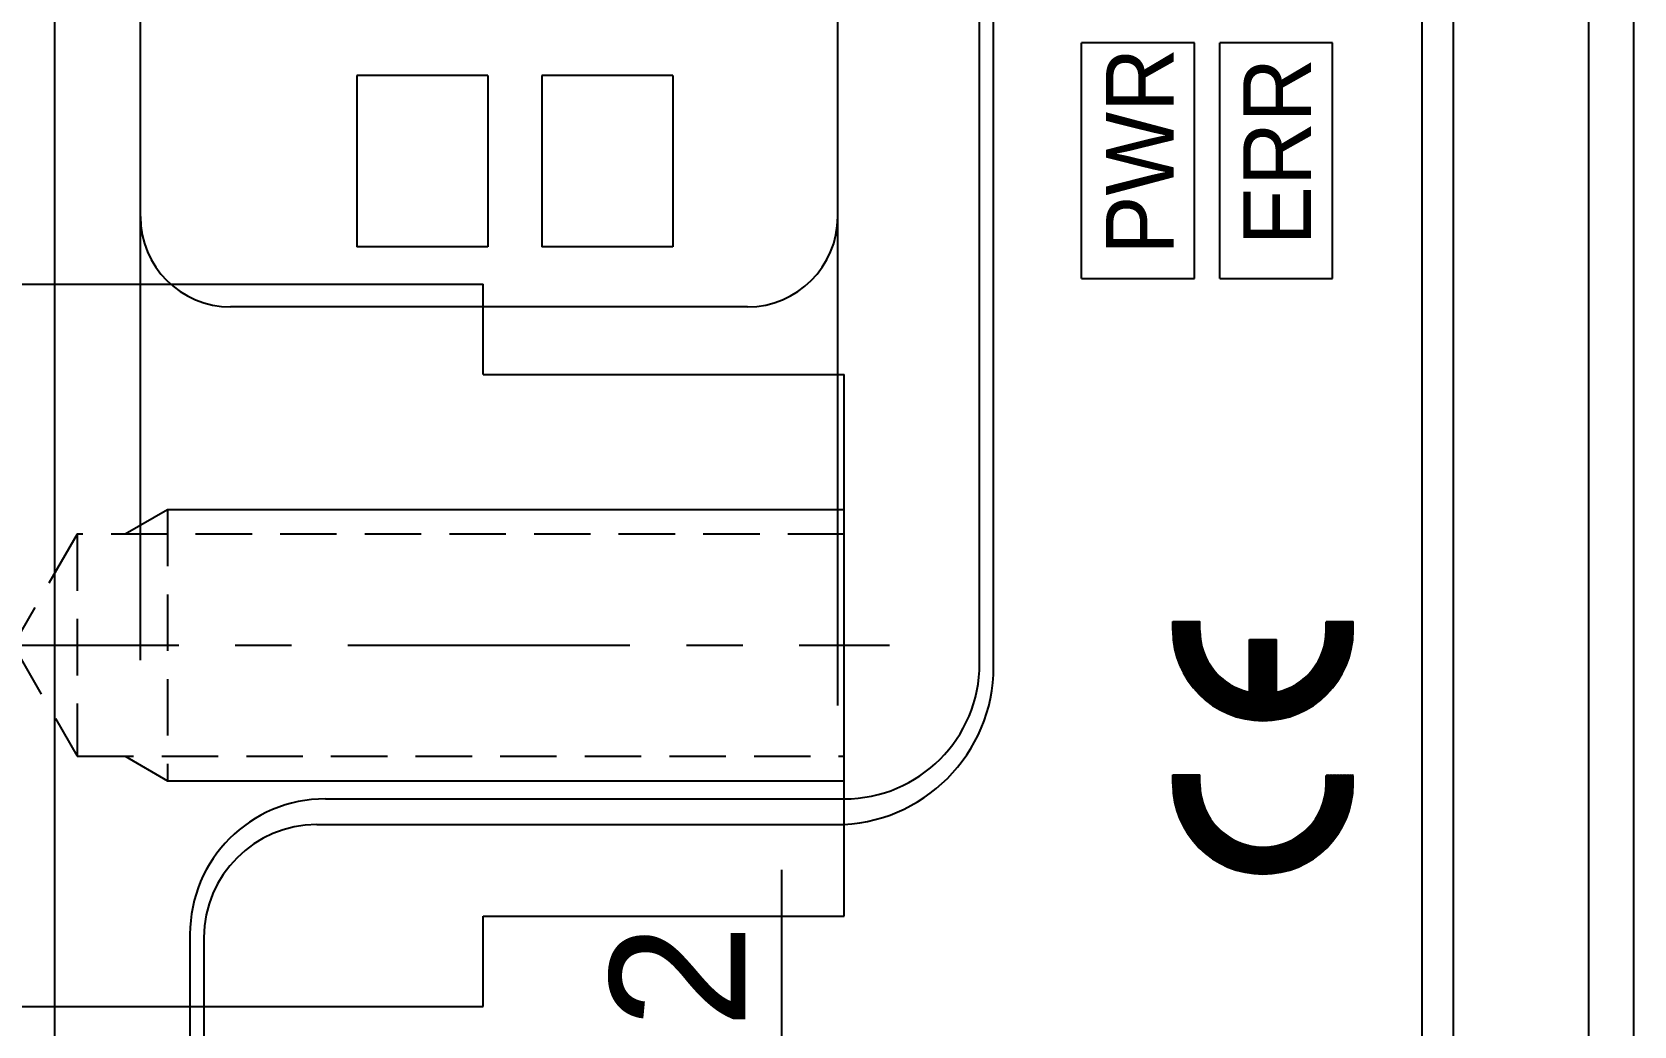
# Model space of a CAD drawing. Header units: inches. Extents: x 0 to 77285, y -118 to 40065.
# Drawn here: x 43950.53 to 43986.03, y 16608.88 to 16630.89 of the extents above; entities that cross this region are included whole.
import ezdxf
from ezdxf.enums import TextEntityAlignment as Align

# ---------------------------------------------------------------- set-up
doc = ezdxf.new("R2010")
doc.units = ezdxf.units.IN
doc.header["$LTSCALE"] = 5
doc.header["$MEASUREMENT"] = 0
doc.linetypes.add('CENTER', pattern=[2, 1.25, -0.25, 0.25, -0.25])
doc.linetypes.add('HIDDEN', pattern=[0.375, 0.25, -0.125])
for name, color, linetype in [('11', 1, 'CENTER'), ('22', 2, 'HIDDEN'), ('99', 181, 'Continuous'), ('T', 3, 'Continuous'), ('Y', 60, 'Continuous')]:
    doc.layers.add(name, color=color, linetype=linetype)
doc.styles.add('SCI', font='')
doc.styles.get('SCI').set_extended_font_data('Gulim')

# ---------------------------------------------------------------- blocks, each defined once
blk = doc.blocks.new('A$C21097e61')
for p, q in [((8, 0), (8, -122)), ((-8, 0), (-8, -122)), ((-8, -122), (-6, -122)), ((-6, -122), (-6, -130)), ((6, -122), (8, -122)), ((6, -122), (6, -130)), ((-6, -130), (6, -130))]:
    blk.add_line(p, q)
at = {"layer": '11'}
blk.add_line((0, 1), (0, -131), dxfattribs=at)
at = {"layer": '22'}
for p, q in [((0, -111.58), (-2.459, -113)), ((2.459, -113), (0, -111.58)), ((-2.459, -113), (-2.459, -130)), ((2.459, -113), (-2.459, -113)), ((2.459, -130), (2.459, -113)), ((3, -115), (-3, -115))]:
    blk.add_line(p, q, dxfattribs=at)
at = {"layer": 'T'}
for p, q in [((-2.459, -114.063), (-3, -115)), ((3, -115), (2.459, -114.063)), ((-3, -115), (-3, -130)), ((3, -130), (3, -115))]:
    blk.add_line(p, q, dxfattribs=at)
blk = doc.blocks.new('A$Cd845bf68')
blk.add_blockref('A$C21097e61', (42.5, -72.5))
blk = doc.blocks.new('A$C8b1ceeae')
blk.add_line((-7, -46), (117, -46))
blk = doc.blocks.new('A$C9c3b0687E')
for p, q in [((114.497, 28.5), (8.5, 28.5)), ((114.5, 28.5), (8.5, 28.5)), ((42.668, 26.6), (84.149, 26.6)), ((36.598, 25.5), (16.497, 25.5)), ((36.528, 25.19), (16.428, 25.19)), ((50.496, 13.145), (50.496, 24.6)), ((39.028, 22.69), (39.028, 11.19)), ((39.598, 22.5), (39.598, 11)), ((55.625, 21.8), (51.825, 21.8)), ((51.825, 18.9), (51.825, 21.8)), ((55.625, 18.9), (55.625, 21.8)), ((55.625, 18.9), (51.825, 18.9)), ((55.625, 17.7), (51.825, 17.7)), ((51.825, 14.8), (51.825, 17.7)), ((55.625, 14.8), (55.625, 17.7)), ((55.625, 14.8), (51.825, 14.8)), ((38.028, 12.389), (14.928, 12.389)), ((41.668, 11.145), (85.149, 11.145)), ((42.598, 8), (84.099, 8)), ((42.528, 7.69), (84.03, 7.69)), ((51.126, 5.74), (51.126, 3.241)), ((51.126, 5.74), (56.343, 5.74)), ((56.343, 3.241), (56.343, 5.74)), ((37.931, 1.729), (39.921, 3.719)), ((37.932, 1.761), (39.889, 3.719)), ((37.933, 1.794), (39.856, 3.718)), ((37.934, 1.827), (39.823, 3.716)), ((37.936, 1.861), (39.789, 3.714)), ((37.939, 1.896), (39.755, 3.712)), ((37.942, 1.931), (39.72, 3.708)), ((37.946, 1.967), (39.684, 3.704)), ((37.951, 2.004), (39.647, 3.699)), ((37.957, 2.041), (39.609, 3.693)), ((37.964, 2.08), (39.571, 3.687)), ((37.971, 2.119), (39.532, 3.679)), ((37.98, 2.159), (39.491, 3.671)), ((37.99, 2.201), (39.45, 3.661)), ((38.001, 2.244), (39.407, 3.65)), ((38.014, 2.288), (39.362, 3.637)), ((38.028, 2.334), (39.316, 3.623)), ((38.044, 2.382), (39.268, 3.607)), ((38.062, 2.432), (39.218, 3.588)), ((38.083, 2.485), (39.165, 3.567)), ((39.001, 2.767), (39.953, 3.719)), ((39.144, 2.878), (39.985, 3.719)), ((39.229, 2.932), (40.017, 3.719)), ((39.299, 2.969), (40.049, 3.719)), ((39.359, 2.998), (40.08, 3.719)), ((39.414, 3.021), (40.112, 3.719)), ((39.465, 3.04), (40.129, 3.705)), ((39.513, 3.056), (40.129, 3.673)), ((39.558, 3.069), (40.129, 3.641)), ((39.601, 3.081), (40.129, 3.609)), ((39.642, 3.09), (40.129, 3.578)), ((39.93, 3.719), (40.129, 3.719)), ((40.129, 3.719), (40.129, 3.12)), ((41.328, 1.724), (43.323, 3.719)), ((41.329, 1.757), (43.291, 3.719)), ((41.329, 1.789), (43.258, 3.718)), ((41.331, 1.822), (43.225, 3.717)), ((41.333, 1.856), (43.191, 3.715)), ((41.336, 1.891), (43.157, 3.712)), ((41.339, 1.926), (43.122, 3.709)), ((41.343, 1.962), (43.086, 3.705)), ((41.348, 1.998), (43.049, 3.7)), ((41.353, 2.036), (43.012, 3.694)), ((41.36, 2.074), (42.974, 3.688)), ((41.367, 2.113), (42.935, 3.68)), ((41.376, 2.153), (42.894, 3.672)), ((41.385, 2.195), (42.853, 3.662)), ((41.396, 2.237), (42.81, 3.651)), ((41.409, 2.282), (42.766, 3.639)), ((41.423, 2.327), (42.72, 3.625)), ((41.438, 2.375), (42.673, 3.609)), ((41.456, 2.425), (42.623, 3.591)), ((41.477, 2.477), (42.57, 3.571)), ((42.432, 2.796), (43.355, 3.719)), ((42.555, 2.888), (43.387, 3.719)), ((42.637, 2.938), (43.418, 3.719)), ((42.705, 2.974), (43.45, 3.719)), ((42.765, 3.002), (43.482, 3.719)), ((42.819, 3.024), (43.514, 3.719)), ((42.869, 3.043), (43.526, 3.7)), ((42.916, 3.058), (43.526, 3.668)), ((42.961, 3.071), (43.526, 3.636)), ((43.004, 3.082), (43.526, 3.605)), ((43.045, 3.091), (43.526, 3.573)), ((43.327, 3.719), (43.526, 3.719)), ((43.526, 3.719), (43.526, 3.12)), ((38.107, 2.541), (39.109, 3.543)), ((38.136, 2.601), (39.049, 3.515)), ((38.169, 2.666), (38.984, 3.481)), ((38.21, 2.739), (38.911, 3.44)), ((38.264, 2.825), (38.826, 3.387)), ((38.342, 2.935), (38.715, 3.308)), ((39.681, 3.098), (40.129, 3.546)), ((39.719, 3.104), (40.129, 3.514)), ((39.756, 3.109), (40.129, 3.482)), ((39.792, 3.113), (40.129, 3.45)), ((39.827, 3.116), (40.129, 3.419)), ((39.861, 3.118), (40.129, 3.387)), ((39.894, 3.119), (40.129, 3.355)), ((39.926, 3.12), (40.129, 3.323)), ((39.958, 3.12), (40.129, 3.291)), ((39.989, 3.12), (40.129, 3.26)), ((40.021, 3.12), (40.129, 3.228)), ((40.053, 3.12), (40.129, 3.196)), ((41.501, 2.533), (42.515, 3.547)), ((41.528, 2.592), (42.456, 3.52)), ((41.561, 2.656), (42.391, 3.487)), ((41.601, 2.728), (42.32, 3.447)), ((41.652, 2.811), (42.237, 3.396)), ((41.725, 2.916), (42.132, 3.323)), ((43.084, 3.099), (43.526, 3.541)), ((43.122, 3.105), (43.526, 3.509)), ((43.159, 3.11), (43.526, 3.477)), ((43.194, 3.113), (43.526, 3.446)), ((43.229, 3.116), (43.526, 3.414)), ((43.263, 3.118), (43.526, 3.382)), ((43.296, 3.119), (43.526, 3.35)), ((43.328, 3.12), (43.526, 3.319)), ((43.359, 3.12), (43.526, 3.287)), ((43.391, 3.12), (43.526, 3.255)), ((43.423, 3.12), (43.526, 3.223)), ((51.126, 3.241), (56.343, 3.241)), ((39.93, 3.12), (40.129, 3.12)), ((40.085, 3.12), (40.129, 3.164)), ((40.117, 3.12), (40.129, 3.132)), ((43.327, 3.12), (43.526, 3.12)), ((43.455, 3.12), (43.526, 3.191)), ((43.487, 3.12), (43.526, 3.16)), ((43.518, 3.12), (43.526, 3.128)), ((37.931, 1.698), (38.883, 2.649)), ((37.932, 1.666), (38.772, 2.506)), ((41.329, 1.693), (42.251, 2.616)), ((41.329, 1.662), (42.16, 2.492)), ((51.126, 2.68), (56.343, 2.68)), ((51.126, 2.68), (51.126, 0.181)), ((56.343, 0.181), (56.343, 2.68)), ((37.933, 1.636), (38.719, 2.421)), ((37.935, 1.605), (38.681, 2.352)), ((37.937, 1.576), (38.652, 2.291)), ((37.939, 1.546), (38.629, 2.236)), ((37.942, 1.517), (38.61, 2.186)), ((37.945, 1.488), (38.594, 2.138)), ((41.33, 1.631), (42.109, 2.41)), ((41.332, 1.601), (42.073, 2.342)), ((41.334, 1.571), (42.046, 2.283)), ((41.336, 1.542), (42.023, 2.229)), ((41.339, 1.513), (42.005, 2.178)), ((41.342, 1.484), (41.989, 2.131)), ((37.948, 1.46), (38.581, 2.093)), ((37.952, 1.432), (38.57, 2.05)), ((37.956, 1.405), (38.561, 2.009)), ((37.961, 1.377), (38.553, 1.969)), ((37.966, 1.351), (38.547, 1.931)), ((37.971, 1.324), (38.542, 1.894)), ((37.977, 1.298), (38.538, 1.859)), ((37.982, 1.272), (38.535, 1.824)), ((37.989, 1.246), (38.532, 1.79)), ((41.346, 1.456), (41.976, 2.086)), ((41.35, 1.428), (41.966, 2.044)), ((41.354, 1.401), (41.974, 2.021)), ((41.359, 1.373), (42.006, 2.021)), ((41.364, 1.347), (42.038, 2.021)), ((41.369, 1.32), (42.07, 2.021)), ((41.375, 1.294), (42.101, 2.021)), ((41.38, 1.268), (42.133, 2.021)), ((41.387, 1.242), (42.165, 2.021)), ((41.393, 1.217), (42.197, 2.021)), ((41.4, 1.192), (42.229, 2.021)), ((41.407, 1.167), (42.26, 2.021)), ((41.414, 1.142), (42.292, 2.021)), ((41.421, 1.118), (42.324, 2.021)), ((41.429, 1.094), (42.356, 2.021)), ((41.437, 1.07), (42.388, 2.021)), ((41.445, 1.047), (42.419, 2.021)), ((41.454, 1.024), (42.451, 2.021)), ((41.463, 1.001), (42.483, 2.021)), ((41.472, 0.978), (42.515, 2.021)), ((41.481, 0.955), (42.547, 2.021)), ((41.96, 2.021), (43.127, 2.021)), ((41.979, 1.421), (42.578, 2.021)), ((42.011, 1.421), (42.61, 2.021)), ((42.042, 1.421), (42.642, 2.021)), ((42.074, 1.421), (42.674, 2.021)), ((42.106, 1.421), (42.705, 2.021)), ((42.138, 1.421), (42.737, 2.021)), ((42.17, 1.421), (42.769, 2.021)), ((42.201, 1.421), (42.801, 2.021)), ((42.233, 1.421), (42.833, 2.021)), ((42.265, 1.421), (42.864, 2.021)), ((42.297, 1.421), (42.896, 2.021)), ((42.329, 1.421), (42.928, 2.021)), ((42.36, 1.421), (42.96, 2.021)), ((42.392, 1.421), (42.992, 2.021)), ((42.424, 1.421), (43.023, 2.021)), ((42.456, 1.421), (43.055, 2.021)), ((42.488, 1.421), (43.087, 2.021)), ((42.519, 1.421), (43.119, 2.021)), ((42.551, 1.421), (43.127, 1.997)), ((42.583, 1.421), (43.127, 1.965)), ((42.615, 1.421), (43.127, 1.933)), ((42.646, 1.421), (43.127, 1.902)), ((42.678, 1.421), (43.127, 1.87)), ((42.71, 1.421), (43.127, 1.838)), ((42.742, 1.421), (43.127, 1.806)), ((43.127, 2.021), (43.127, 1.421)), ((37.995, 1.221), (38.531, 1.757)), ((38.002, 1.195), (38.531, 1.725)), ((38.009, 1.171), (38.531, 1.693)), ((38.016, 1.146), (38.532, 1.662)), ((38.023, 1.122), (38.534, 1.632)), ((38.031, 1.098), (38.536, 1.602)), ((38.039, 1.074), (38.539, 1.573)), ((38.047, 1.05), (38.542, 1.545)), ((38.056, 1.027), (38.546, 1.517)), ((38.064, 1.004), (38.55, 1.49)), ((38.073, 0.981), (38.555, 1.463)), ((38.083, 0.958), (38.56, 1.436)), ((41.96, 1.421), (43.127, 1.421)), ((42.774, 1.421), (43.127, 1.774)), ((42.805, 1.421), (43.127, 1.743)), ((42.837, 1.421), (43.127, 1.711)), ((42.869, 1.421), (43.127, 1.679)), ((42.901, 1.421), (43.127, 1.647)), ((42.933, 1.421), (43.127, 1.615)), ((42.964, 1.421), (43.127, 1.584)), ((42.996, 1.421), (43.127, 1.552)), ((43.028, 1.421), (43.127, 1.52)), ((43.06, 1.421), (43.127, 1.488)), ((43.092, 1.421), (43.127, 1.456)), ((43.123, 1.421), (43.127, 1.425)), ((38.092, 0.936), (38.566, 1.41)), ((38.102, 0.914), (38.572, 1.384)), ((38.111, 0.892), (38.578, 1.359)), ((38.121, 0.87), (38.585, 1.334)), ((38.132, 0.849), (38.593, 1.31)), ((38.142, 0.827), (38.6, 1.285)), ((38.153, 0.806), (38.608, 1.262)), ((38.164, 0.785), (38.617, 1.238)), ((38.175, 0.765), (38.625, 1.215)), ((38.186, 0.744), (38.634, 1.192)), ((38.198, 0.724), (38.644, 1.17)), ((38.209, 0.704), (38.654, 1.148)), ((38.221, 0.684), (38.664, 1.126)), ((38.234, 0.664), (38.674, 1.105)), ((38.246, 0.645), (38.684, 1.084)), ((41.49, 0.933), (41.964, 1.406)), ((41.5, 0.911), (41.97, 1.38)), ((41.51, 0.889), (41.976, 1.355)), ((41.52, 0.867), (41.983, 1.33)), ((41.53, 0.846), (41.991, 1.306)), ((41.541, 0.824), (41.998, 1.282)), ((41.552, 0.803), (42.007, 1.258)), ((41.562, 0.782), (42.015, 1.235)), ((41.574, 0.762), (42.024, 1.212)), ((41.585, 0.741), (42.033, 1.189)), ((41.597, 0.721), (42.042, 1.167)), ((41.608, 0.701), (42.052, 1.145)), ((41.62, 0.681), (42.062, 1.123)), ((41.632, 0.661), (42.072, 1.102)), ((41.645, 0.642), (42.083, 1.08)), ((38.258, 0.626), (38.695, 1.063)), ((38.271, 0.606), (38.707, 1.042)), ((38.284, 0.588), (38.718, 1.022)), ((38.297, 0.569), (38.73, 1.002)), ((38.31, 0.55), (38.742, 0.982)), ((38.324, 0.532), (38.754, 0.963)), ((38.337, 0.514), (38.767, 0.943)), ((38.351, 0.496), (38.78, 0.924)), ((38.365, 0.478), (38.793, 0.906)), ((38.379, 0.46), (38.806, 0.887)), ((38.394, 0.443), (38.82, 0.869)), ((38.408, 0.426), (38.834, 0.851)), ((38.423, 0.409), (38.848, 0.834)), ((38.438, 0.392), (38.863, 0.817)), ((38.453, 0.375), (38.877, 0.799)), ((38.468, 0.358), (38.892, 0.783)), ((38.483, 0.342), (38.907, 0.766)), ((38.499, 0.326), (38.923, 0.75)), ((38.515, 0.31), (38.939, 0.734)), ((38.531, 0.294), (38.955, 0.718)), ((41.657, 0.623), (42.094, 1.06)), ((41.67, 0.604), (42.105, 1.039)), ((41.683, 0.585), (42.117, 1.019)), ((41.696, 0.566), (42.129, 0.999)), ((41.709, 0.548), (42.141, 0.979)), ((41.723, 0.529), (42.153, 0.96)), ((41.736, 0.511), (42.166, 0.941)), ((41.75, 0.493), (42.179, 0.922)), ((41.764, 0.475), (42.192, 0.903)), ((41.778, 0.458), (42.205, 0.885)), ((41.793, 0.44), (42.219, 0.867)), ((41.807, 0.423), (42.233, 0.849)), ((41.822, 0.406), (42.247, 0.831)), ((41.837, 0.389), (42.262, 0.814)), ((41.852, 0.372), (42.276, 0.797)), ((41.867, 0.356), (42.291, 0.78)), ((41.883, 0.34), (42.307, 0.764)), ((41.898, 0.323), (42.322, 0.747)), ((41.914, 0.307), (42.338, 0.731)), ((41.93, 0.292), (42.354, 0.716)), ((38.547, 0.278), (38.971, 0.702)), ((38.563, 0.263), (38.987, 0.687)), ((38.58, 0.248), (39.004, 0.672)), ((38.596, 0.232), (39.021, 0.657)), ((38.613, 0.218), (39.038, 0.643)), ((38.63, 0.203), (39.056, 0.629)), ((38.648, 0.188), (39.074, 0.615)), ((38.665, 0.174), (39.092, 0.601)), ((38.683, 0.16), (39.11, 0.587)), ((38.7, 0.146), (39.129, 0.574)), ((38.718, 0.132), (39.148, 0.561)), ((38.736, 0.118), (39.167, 0.549)), ((38.755, 0.105), (39.186, 0.536)), ((38.773, 0.091), (39.206, 0.524)), ((38.792, 0.078), (39.226, 0.512)), ((38.811, 0.065), (39.246, 0.501)), ((38.83, 0.053), (39.267, 0.489)), ((38.849, 0.04), (39.287, 0.478)), ((38.869, 0.028), (39.308, 0.468)), ((38.888, 0.016), (39.33, 0.457)), ((38.908, 0.004), (39.352, 0.447)), ((38.928, -0.008), (39.374, 0.437)), ((38.948, -0.02), (39.396, 0.428)), ((38.969, -0.031), (39.419, 0.419)), ((38.989, -0.042), (39.442, 0.41)), ((39.01, -0.053), (39.465, 0.402)), ((39.031, -0.064), (39.489, 0.394)), ((39.052, -0.074), (39.513, 0.386)), ((39.074, -0.085), (39.537, 0.378)), ((39.096, -0.095), (39.562, 0.371)), ((39.118, -0.105), (39.587, 0.365)), ((39.14, -0.114), (39.613, 0.359)), ((41.946, 0.276), (42.37, 0.7)), ((41.963, 0.261), (42.387, 0.685)), ((41.979, 0.245), (42.404, 0.67)), ((41.996, 0.23), (42.421, 0.655)), ((42.013, 0.215), (42.438, 0.641)), ((42.03, 0.201), (42.456, 0.626)), ((42.047, 0.186), (42.474, 0.612)), ((42.065, 0.172), (42.492, 0.599)), ((42.082, 0.158), (42.51, 0.585)), ((42.1, 0.144), (42.529, 0.572)), ((42.118, 0.13), (42.547, 0.559)), ((42.136, 0.116), (42.567, 0.547)), ((42.154, 0.103), (42.586, 0.534)), ((42.173, 0.089), (42.606, 0.522)), ((42.192, 0.076), (42.626, 0.51)), ((42.211, 0.063), (42.646, 0.499)), ((42.23, 0.051), (42.667, 0.488)), ((42.249, 0.038), (42.688, 0.477)), ((42.268, 0.026), (42.709, 0.466)), ((42.288, 0.014), (42.73, 0.456)), ((42.308, 0.002), (42.752, 0.446)), ((42.328, -0.01), (42.774, 0.436)), ((42.348, -0.021), (42.796, 0.427)), ((42.369, -0.033), (42.819, 0.418)), ((42.389, -0.044), (42.842, 0.409)), ((42.41, -0.055), (42.865, 0.4)), ((42.431, -0.066), (42.889, 0.392)), ((42.453, -0.076), (42.913, 0.385)), ((42.474, -0.086), (42.938, 0.377)), ((42.496, -0.096), (42.963, 0.37)), ((42.518, -0.106), (42.988, 0.364)), ((42.54, -0.116), (43.014, 0.358)), ((39.162, -0.124), (39.639, 0.353)), ((39.185, -0.133), (39.665, 0.347)), ((39.207, -0.142), (39.692, 0.343)), ((39.23, -0.151), (39.719, 0.338)), ((39.254, -0.159), (39.747, 0.334)), ((39.277, -0.168), (39.776, 0.331)), ((39.301, -0.176), (39.804, 0.328)), ((39.325, -0.184), (39.834, 0.326)), ((39.349, -0.191), (39.864, 0.324)), ((39.374, -0.198), (39.895, 0.323)), ((39.398, -0.205), (39.926, 0.322)), ((39.424, -0.212), (39.958, 0.322)), ((39.449, -0.219), (39.99, 0.322)), ((39.474, -0.225), (40.021, 0.322)), ((39.5, -0.231), (40.053, 0.322)), ((39.527, -0.236), (40.085, 0.322)), ((39.553, -0.241), (40.117, 0.322)), ((39.58, -0.246), (40.129, 0.303)), ((39.607, -0.251), (40.129, 0.271)), ((39.635, -0.255), (40.129, 0.239)), ((39.662, -0.259), (40.129, 0.208)), ((39.691, -0.263), (40.129, 0.176)), ((39.719, -0.266), (40.129, 0.144)), ((39.748, -0.269), (40.129, 0.112)), ((39.777, -0.271), (40.129, 0.08)), ((39.807, -0.273), (40.129, 0.049)), ((39.837, -0.275), (40.129, 0.017)), ((39.917, 0.322), (40.117, 0.322)), ((40.117, -0.277), (40.117, 0.322)), ((42.562, -0.125), (43.04, 0.352)), ((42.585, -0.135), (43.066, 0.347)), ((42.608, -0.143), (43.093, 0.342)), ((42.631, -0.152), (43.121, 0.337)), ((42.654, -0.161), (43.148, 0.334)), ((42.678, -0.169), (43.177, 0.33)), ((42.701, -0.177), (43.206, 0.327)), ((42.725, -0.185), (43.235, 0.325)), ((42.75, -0.192), (43.266, 0.324)), ((42.774, -0.199), (43.296, 0.323)), ((42.799, -0.206), (43.328, 0.322)), ((42.824, -0.213), (43.36, 0.322)), ((42.85, -0.219), (43.391, 0.322)), ((42.875, -0.226), (43.423, 0.322)), ((42.901, -0.231), (43.455, 0.322)), ((42.928, -0.237), (43.487, 0.322)), ((42.954, -0.242), (43.519, 0.322)), ((42.981, -0.247), (43.526, 0.298)), ((43.008, -0.252), (43.526, 0.266)), ((43.036, -0.256), (43.526, 0.235)), ((43.064, -0.26), (43.526, 0.203)), ((43.092, -0.263), (43.526, 0.171)), ((43.12, -0.267), (43.526, 0.139)), ((43.149, -0.269), (43.526, 0.108)), ((43.179, -0.272), (43.526, 0.076)), ((43.209, -0.274), (43.526, 0.044)), ((43.239, -0.275), (43.526, 0.012)), ((43.323, 0.322), (43.523, 0.322)), ((43.523, -0.277), (43.523, 0.322)), ((51.126, 0.181), (56.343, 0.181)), ((39.868, -0.276), (40.129, -0.015)), ((39.899, -0.277), (40.129, -0.047)), ((39.917, -0.277), (40.117, -0.277)), ((39.931, -0.277), (40.129, -0.079)), ((39.962, -0.277), (40.129, -0.11)), ((39.994, -0.277), (40.129, -0.142)), ((40.026, -0.277), (40.129, -0.174)), ((40.058, -0.277), (40.129, -0.206)), ((40.09, -0.277), (40.129, -0.237)), ((40.121, -0.277), (40.129, -0.269)), ((43.27, -0.276), (43.526, -0.02)), ((43.301, -0.277), (43.526, -0.051)), ((43.323, -0.277), (43.523, -0.277)), ((43.332, -0.277), (43.526, -0.083)), ((43.364, -0.277), (43.526, -0.115)), ((43.396, -0.277), (43.526, -0.147)), ((43.428, -0.277), (43.526, -0.179)), ((43.46, -0.277), (43.526, -0.21)), ((43.491, -0.277), (43.526, -0.242)), ((43.523, -0.277), (43.526, -0.274)), ((16.428, -1.81), (105.928, -1.81)), ((16.497, -2.5), (105.997, -2.5)), ((6.497, -5.5), (114.497, -5.5)), ((6.5, -5.5), (114.5, -5.5))]:
    blk.add_line(p, q)
for centre, radius, start, end in [((52.496, 24.6), 2, 90, 180), ((36.598, 22.5), 3, 0, 90), ((36.528, 22.69), 2.5, 0, 90), ((52.496, 13.145), 2, 180, 270), ((42.528, 11.19), 3.5, 180, 270), ((42.598, 11), 3, 180, 270), ((39.93, 1.721), 1.998, 90, 270), ((43.327, 1.721), 1.998, 90, 270), ((39.93, 1.721), 1.399, 90, 270), ((43.327, 1.721), 1.399, 90, 167.6264), ((43.327, 1.721), 1.399, 192.3736, 270)]:
    blk.add_arc(centre, radius, start, end)
at = {"style": 'SCI', "width": 0.959345}
blk.add_text('CBL-402F2', height=3, dxfattribs=at).set_placement((15.428, 13.195), (36.835, 13.195), align=Align.FIT)
at = {"style": 'SCI'}
for s, p in [('PWR', (51.653, 3.7)), ('ERR', (51.863, 0.658))]:
    blk.add_text(s, height=1.5, dxfattribs=at).set_placement(p)
blk = doc.blocks.new('A$C44923449')
at = {"layer": '99'}
blk.add_blockref('A$C9c3b0687E', (24.5, -57.5), dxfattribs=at)
at = {"layer": 'Y'}
blk.add_blockref('A$C8b1ceeae', (30, -18), dxfattribs=at)

msp = doc.modelspace()

# ---------------------------------------------------------------- block references
at = {"rotation": 90}
for name, p in [('A$C44923449', (43922.02874343, 16549.80835887, 0.00000001)), ('A$Cd845bf68', (43766.02874343, 16574.80835887, 0.00000001))]:
    msp.add_blockref(name, p, dxfattribs=at)

doc.saveas('drawing.dxf')
